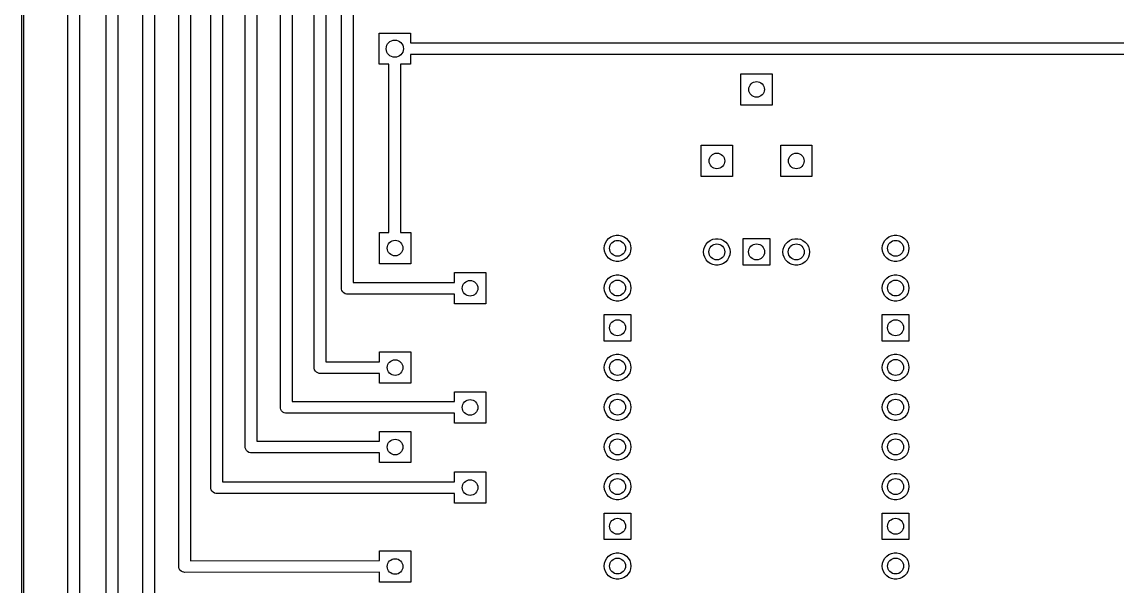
# Model space of a CAD drawing. Extents: x 12 to 499, y -206 to -17.
# Drawn here: x 11.9 to 82, y -168.2 to -132.1 of the extents above; entities that cross this region are included whole.
import ezdxf

# ---------------------------------------------------------------- set-up
doc = ezdxf.new("R2010")
doc.units = 0
doc.layers.add('BLACK', color=7, linetype='CONTINUOUS')

msp = doc.modelspace()

# ---------------------------------------------------------------- linework, layer by layer
at = {"layer": 'BLACK', "linetype": 'CONTINUOUS'}
for p, q in [((11.953806, -206.3), (11.95, -16.891)), ((12.046195, -16.940999), (12.049999, -206.253805)), ((14.884266, -179.626947), (14.881058, -36.6)), ((15.627859, -36.974952), (15.631049, -179.223264)), ((17.334266, -174.546947), (17.331058, -38.5044)), ((18.077859, -38.87931), (18.081049, -174.126133)), ((19.684266, -172.109384), (19.681058, -55.7256)), ((20.427861, -56.10056), (20.431047, -171.688578)), ((21.984266, -166.95865), (21.981068, -57.893813)), ((22.727862, -57.902805), (22.731047, -166.53781)), ((24.034266, -161.911313), (24.031058, -74.674)), ((24.777865, -75.048953), (24.781044, -161.49049)), ((26.234266, -159.306947), (26.231058, -76.579)), ((26.977866, -76.953914), (26.981043, -158.894548)), ((28.484266, -156.782308), (28.481058, -93.724)), ((29.227871, -94.098954), (29.231039, -156.361453)), ((30.644266, -154.233474), (30.641135, -113.8248)), ((31.387931, -113.8248), (31.391029, -153.812454)), ((32.388878, -149.162146), (32.38567, -114.68)), ((33.132501, -115.054962), (33.135635, -148.741234)), ((34.79356, -134.79), (34.79356, -132.79)), ((34.79356, -132.79), (36.79356, -132.79)), ((36.79356, -132.79), (36.79356, -133.417784)), ((36.79356, -133.417784), (43.686058, -133.415)), ((43.686058, -133.415), (43.734907, -133.418201)), ((43.734907, -133.418201), (91.94356, -133.415065)), ((43.63771, -134.161831), (36.79356, -134.164596)), ((36.79356, -134.164596), (36.79356, -134.79)), ((43.686058, -134.165), (43.63771, -134.161831)), ((91.94356, -134.16186), (43.686058, -134.165)), ((35.418811, -134.79), (34.79356, -134.79)), ((35.421505, -145.544174), (35.418811, -134.79)), ((36.79356, -134.79), (36.165615, -134.79)), ((36.165615, -134.79), (36.168309, -145.544174)), ((57.928, -137.398), (57.928, -135.398)), ((57.928, -135.398), (59.928, -135.398)), ((59.928, -135.398), (59.928, -137.398)), ((59.928, -137.398), (57.928, -137.398)), ((55.388, -141.97), (55.388, -139.97)), ((55.388, -139.97), (57.388, -139.97)), ((57.388, -139.97), (57.388, -141.97)), ((60.468, -141.97), (60.468, -139.97)), ((60.468, -139.97), (62.468, -139.97)), ((62.468, -139.97), (62.468, -141.97)), ((57.388, -141.97), (55.388, -141.97)), ((62.468, -141.97), (60.468, -141.97)), ((34.814, -147.544174), (34.814, -145.544174)), ((34.814, -145.544174), (35.421505, -145.544174)), ((36.168309, -145.544174), (36.814, -145.544174)), ((36.814, -145.544174), (36.814, -147.544174)), ((49.204633, -146.381275), (49.259544, -146.212274)), ((49.259544, -146.212274), (49.348394, -146.058383)), ((49.348394, -146.058383), (49.467297, -145.926327)), ((49.467297, -145.926327), (49.611058, -145.821878)), ((49.611058, -145.821878), (49.773394, -145.749602)), ((49.773394, -145.749602), (49.947209, -145.712656)), ((49.947209, -145.712656), (50.124907, -145.712656)), ((50.124907, -145.712656), (50.298722, -145.749602)), ((50.298722, -145.749602), (50.461058, -145.821878)), ((50.461058, -145.821878), (50.604819, -145.926327)), ((50.604819, -145.926327), (50.723722, -146.058383)), ((50.723722, -146.058383), (50.812572, -146.212274)), ((50.812572, -146.212274), (50.867483, -146.381275)), ((55.609544, -146.442274), (55.698394, -146.288383)), ((55.698394, -146.288383), (55.817297, -146.156327)), ((55.817297, -146.156327), (55.961058, -146.051878)), ((55.961058, -146.051878), (56.123394, -145.979602)), ((56.123394, -145.979602), (56.297209, -145.942656)), ((56.297209, -145.942656), (56.474907, -145.942656)), ((56.474907, -145.942656), (56.648722, -145.979602)), ((56.648722, -145.979602), (56.811058, -146.051878)), ((56.811058, -146.051878), (56.954819, -146.156327)), ((56.954819, -146.156327), (57.073722, -146.288383)), ((57.073722, -146.288383), (57.162572, -146.442274)), ((58.076058, -147.638), (58.076058, -145.938)), ((58.076058, -145.938), (59.776058, -145.938)), ((59.776058, -145.938), (59.776058, -147.638)), ((60.689544, -146.442274), (60.778394, -146.288383)), ((60.778394, -146.288383), (60.897297, -146.156327)), ((60.897297, -146.156327), (61.041058, -146.051878)), ((61.041058, -146.051878), (61.203394, -145.979602)), ((61.203394, -145.979602), (61.377209, -145.942656)), ((61.377209, -145.942656), (61.554907, -145.942656)), ((61.554907, -145.942656), (61.728722, -145.979602)), ((61.728722, -145.979602), (61.891058, -146.051878)), ((61.891058, -146.051878), (62.034819, -146.156327)), ((62.034819, -146.156327), (62.153722, -146.288383)), ((62.153722, -146.288383), (62.242572, -146.442274)), ((66.984633, -146.381275), (67.039544, -146.212274)), ((67.039544, -146.212274), (67.128394, -146.058383)), ((67.128394, -146.058383), (67.247297, -145.926327)), ((67.247297, -145.926327), (67.391058, -145.821878)), ((67.391058, -145.821878), (67.553394, -145.749602)), ((67.553394, -145.749602), (67.727209, -145.712656)), ((67.727209, -145.712656), (67.904907, -145.712656)), ((67.904907, -145.712656), (68.078722, -145.749602)), ((68.078722, -145.749602), (68.241058, -145.821878)), ((68.241058, -145.821878), (68.384819, -145.926327)), ((68.384819, -145.926327), (68.503722, -146.058383)), ((68.503722, -146.058383), (68.592572, -146.212274)), ((68.592572, -146.212274), (68.647483, -146.381275)), ((49.186058, -146.558), (49.204633, -146.381275)), ((49.204633, -146.734725), (49.186058, -146.558)), ((49.259544, -146.903726), (49.204633, -146.734725)), ((49.348394, -147.057617), (49.259544, -146.903726)), ((49.467297, -147.189673), (49.348394, -147.057617)), ((50.723722, -147.057617), (50.604819, -147.189673)), ((50.812572, -146.903726), (50.723722, -147.057617)), ((50.867483, -146.734725), (50.812572, -146.903726)), ((50.867483, -146.381275), (50.886058, -146.558)), ((50.886058, -146.558), (50.867483, -146.734725)), ((55.536058, -146.788), (55.554633, -146.611275)), ((55.554633, -146.964725), (55.536058, -146.788)), ((55.554633, -146.611275), (55.609544, -146.442274)), ((55.609544, -147.133726), (55.554633, -146.964725)), ((57.162572, -146.442274), (57.217483, -146.611275)), ((57.217483, -146.964725), (57.162572, -147.133726)), ((57.217483, -146.611275), (57.236058, -146.788)), ((57.236058, -146.788), (57.217483, -146.964725)), ((60.616058, -146.788), (60.634633, -146.611275)), ((60.634633, -146.964725), (60.616058, -146.788)), ((60.634633, -146.611275), (60.689544, -146.442274)), ((60.689544, -147.133726), (60.634633, -146.964725)), ((62.242572, -146.442274), (62.297483, -146.611275)), ((62.297483, -146.964725), (62.242572, -147.133726)), ((62.297483, -146.611275), (62.316058, -146.788)), ((62.316058, -146.788), (62.297483, -146.964725)), ((66.966058, -146.558), (66.984633, -146.381275)), ((66.984633, -146.734725), (66.966058, -146.558)), ((67.039544, -146.903726), (66.984633, -146.734725)), ((67.128394, -147.057617), (67.039544, -146.903726)), ((67.247297, -147.189673), (67.128394, -147.057617)), ((68.503722, -147.057617), (68.384819, -147.189673)), ((68.592572, -146.903726), (68.503722, -147.057617)), ((68.647483, -146.734725), (68.592572, -146.903726)), ((68.647483, -146.381275), (68.666058, -146.558)), ((68.666058, -146.558), (68.647483, -146.734725)), ((36.814, -147.544174), (34.814, -147.544174)), ((49.611058, -147.294122), (49.467297, -147.189673)), ((49.773394, -147.366398), (49.611058, -147.294122)), ((49.947209, -147.403344), (49.773394, -147.366398)), ((50.124907, -147.403344), (49.947209, -147.403344)), ((50.298722, -147.366398), (50.124907, -147.403344)), ((50.461058, -147.294122), (50.298722, -147.366398)), ((50.604819, -147.189673), (50.461058, -147.294122)), ((55.698394, -147.287617), (55.609544, -147.133726)), ((55.817297, -147.419673), (55.698394, -147.287617)), ((55.961058, -147.524122), (55.817297, -147.419673)), ((56.123394, -147.596398), (55.961058, -147.524122)), ((56.297209, -147.633344), (56.123394, -147.596398)), ((56.474907, -147.633344), (56.297209, -147.633344)), ((56.648722, -147.596398), (56.474907, -147.633344)), ((56.811058, -147.524122), (56.648722, -147.596398)), ((56.954819, -147.419673), (56.811058, -147.524122)), ((57.073722, -147.287617), (56.954819, -147.419673)), ((57.162572, -147.133726), (57.073722, -147.287617)), ((59.776058, -147.638), (58.076058, -147.638)), ((60.778394, -147.287617), (60.689544, -147.133726)), ((60.897297, -147.419673), (60.778394, -147.287617)), ((61.041058, -147.524122), (60.897297, -147.419673)), ((61.203394, -147.596398), (61.041058, -147.524122)), ((61.377209, -147.633344), (61.203394, -147.596398)), ((61.554907, -147.633344), (61.377209, -147.633344)), ((61.728722, -147.596398), (61.554907, -147.633344)), ((61.891058, -147.524122), (61.728722, -147.596398)), ((62.034819, -147.419673), (61.891058, -147.524122)), ((62.153722, -147.287617), (62.034819, -147.419673)), ((62.242572, -147.133726), (62.153722, -147.287617)), ((67.391058, -147.294122), (67.247297, -147.189673)), ((67.553394, -147.366398), (67.391058, -147.294122)), ((67.727209, -147.403344), (67.553394, -147.366398)), ((67.904907, -147.403344), (67.727209, -147.403344)), ((68.078722, -147.366398), (67.904907, -147.403344)), ((68.241058, -147.294122), (68.078722, -147.366398)), ((68.384819, -147.189673), (68.241058, -147.294122)), ((39.606316, -148.738605), (39.606316, -148.113199)), ((39.606316, -148.113199), (41.606316, -148.113199)), ((41.606316, -148.113199), (41.606316, -150.113199)), ((49.467297, -148.466327), (49.611058, -148.361878)), ((49.611058, -148.361878), (49.773394, -148.289602)), ((49.773394, -148.289602), (49.947209, -148.252656)), ((49.947209, -148.252656), (50.124907, -148.252656)), ((50.124907, -148.252656), (50.298722, -148.289602)), ((50.298722, -148.289602), (50.461058, -148.361878)), ((50.461058, -148.361878), (50.604819, -148.466327)), ((67.247297, -148.466327), (67.391058, -148.361878)), ((67.391058, -148.361878), (67.553394, -148.289602)), ((67.553394, -148.289602), (67.727209, -148.252656)), ((67.727209, -148.252656), (67.904907, -148.252656)), ((67.904907, -148.252656), (68.078722, -148.289602)), ((68.078722, -148.289602), (68.241058, -148.361878)), ((68.241058, -148.361878), (68.384819, -148.466327)), ((32.414215, -149.256705), (32.388878, -149.162146)), ((33.135635, -148.741234), (39.606316, -148.738605)), ((49.186058, -149.098), (49.204633, -148.921275)), ((49.204633, -149.274725), (49.186058, -149.098)), ((49.204633, -148.921275), (49.259544, -148.752274)), ((49.259544, -148.752274), (49.348394, -148.598383)), ((49.348394, -148.598383), (49.467297, -148.466327)), ((50.604819, -148.466327), (50.723722, -148.598383)), ((50.723722, -148.598383), (50.812572, -148.752274)), ((50.812572, -148.752274), (50.867483, -148.921275)), ((50.867483, -148.921275), (50.886058, -149.098)), ((50.886058, -149.098), (50.867483, -149.274725)), ((66.966058, -149.098), (66.984633, -148.921275)), ((66.984633, -149.274725), (66.966058, -149.098)), ((66.984633, -148.921275), (67.039544, -148.752274)), ((67.039544, -148.752274), (67.128394, -148.598383)), ((67.128394, -148.598383), (67.247297, -148.466327)), ((68.384819, -148.466327), (68.503722, -148.598383)), ((68.503722, -148.598383), (68.592572, -148.752274)), ((68.592572, -148.752274), (68.647483, -148.921275)), ((68.647483, -148.921275), (68.666058, -149.098)), ((68.666058, -149.098), (68.647483, -149.274725)), ((32.463162, -149.341485), (32.414215, -149.256705)), ((32.532384, -149.410707), (32.463162, -149.341485)), ((32.617164, -149.459654), (32.532384, -149.410707)), ((32.711723, -149.484991), (32.617164, -149.459654)), ((32.76067, -149.488199), (32.711723, -149.484991)), ((39.606316, -149.485417), (32.76067, -149.488199)), ((39.606316, -150.113199), (39.606316, -149.485417)), ((49.259544, -149.443726), (49.204633, -149.274725)), ((49.348394, -149.597617), (49.259544, -149.443726)), ((49.467297, -149.729673), (49.348394, -149.597617)), ((49.611058, -149.834122), (49.467297, -149.729673)), ((49.773394, -149.906398), (49.611058, -149.834122)), ((50.461058, -149.834122), (50.298722, -149.906398)), ((50.604819, -149.729673), (50.461058, -149.834122)), ((50.723722, -149.597617), (50.604819, -149.729673)), ((50.812572, -149.443726), (50.723722, -149.597617)), ((50.867483, -149.274725), (50.812572, -149.443726)), ((67.039544, -149.443726), (66.984633, -149.274725)), ((67.128394, -149.597617), (67.039544, -149.443726)), ((67.247297, -149.729673), (67.128394, -149.597617)), ((67.391058, -149.834122), (67.247297, -149.729673)), ((67.553394, -149.906398), (67.391058, -149.834122)), ((68.241058, -149.834122), (68.078722, -149.906398)), ((68.384819, -149.729673), (68.241058, -149.834122)), ((68.503722, -149.597617), (68.384819, -149.729673)), ((68.592572, -149.443726), (68.503722, -149.597617)), ((68.647483, -149.274725), (68.592572, -149.443726)), ((41.606316, -150.113199), (39.606316, -150.113199)), ((49.947209, -149.943344), (49.773394, -149.906398)), ((50.124907, -149.943344), (49.947209, -149.943344)), ((50.298722, -149.906398), (50.124907, -149.943344)), ((67.727209, -149.943344), (67.553394, -149.906398)), ((67.904907, -149.943344), (67.727209, -149.943344)), ((68.078722, -149.906398), (67.904907, -149.943344)), ((49.186058, -152.488), (49.186058, -150.788)), ((49.186058, -150.788), (50.886058, -150.788)), ((50.886058, -150.788), (50.886058, -152.488)), ((66.966058, -152.488), (66.966058, -150.788)), ((66.966058, -150.788), (68.666058, -150.788)), ((68.666058, -150.788), (68.666058, -152.488)), ((50.886058, -152.488), (49.186058, -152.488)), ((68.666058, -152.488), (66.966058, -152.488)), ((34.814, -153.810188), (34.814, -153.184527)), ((34.814, -153.184527), (36.814, -153.184527)), ((36.814, -153.184527), (36.814, -155.184527)), ((49.773394, -153.369602), (49.947209, -153.332656)), ((49.947209, -153.332656), (50.124907, -153.332656)), ((50.124907, -153.332656), (50.298722, -153.369602)), ((67.553394, -153.369602), (67.727209, -153.332656)), ((67.727209, -153.332656), (67.904907, -153.332656)), ((67.904907, -153.332656), (68.078722, -153.369602)), ((31.391029, -153.812454), (34.814, -153.810188)), ((49.186058, -154.178), (49.204633, -154.001275)), ((49.204633, -154.001275), (49.259544, -153.832274)), ((49.259544, -153.832274), (49.348394, -153.678383)), ((49.348394, -153.678383), (49.467297, -153.546327)), ((49.467297, -153.546327), (49.611058, -153.441878)), ((49.611058, -153.441878), (49.773394, -153.369602)), ((50.298722, -153.369602), (50.461058, -153.441878)), ((50.461058, -153.441878), (50.604819, -153.546327)), ((50.604819, -153.546327), (50.723722, -153.678383)), ((50.723722, -153.678383), (50.812572, -153.832274)), ((50.812572, -153.832274), (50.867483, -154.001275)), ((50.867483, -154.001275), (50.886058, -154.178)), ((66.966058, -154.178), (66.984633, -154.001275)), ((66.984633, -154.001275), (67.039544, -153.832274)), ((67.039544, -153.832274), (67.128394, -153.678383)), ((67.128394, -153.678383), (67.247297, -153.546327)), ((67.247297, -153.546327), (67.391058, -153.441878)), ((67.391058, -153.441878), (67.553394, -153.369602)), ((68.078722, -153.369602), (68.241058, -153.441878)), ((68.241058, -153.441878), (68.384819, -153.546327)), ((68.384819, -153.546327), (68.503722, -153.678383)), ((68.503722, -153.678383), (68.592572, -153.832274)), ((68.592572, -153.832274), (68.647483, -154.001275)), ((68.647483, -154.001275), (68.666058, -154.178)), ((30.669603, -154.328033), (30.644266, -154.233474)), ((30.71855, -154.412813), (30.669603, -154.328033)), ((30.787772, -154.482035), (30.71855, -154.412813)), ((30.872552, -154.530982), (30.787772, -154.482035)), ((30.967111, -154.556319), (30.872552, -154.530982)), ((31.016058, -154.559527), (30.967111, -154.556319)), ((34.814, -154.557013), (31.016058, -154.559527)), ((34.814, -155.184527), (34.814, -154.557013)), ((49.204633, -154.354725), (49.186058, -154.178)), ((49.259544, -154.523726), (49.204633, -154.354725)), ((49.348394, -154.677617), (49.259544, -154.523726)), ((49.467297, -154.809673), (49.348394, -154.677617)), ((50.723722, -154.677617), (50.604819, -154.809673)), ((50.812572, -154.523726), (50.723722, -154.677617)), ((50.867483, -154.354725), (50.812572, -154.523726)), ((50.886058, -154.178), (50.867483, -154.354725)), ((66.984633, -154.354725), (66.966058, -154.178)), ((67.039544, -154.523726), (66.984633, -154.354725)), ((67.128394, -154.677617), (67.039544, -154.523726)), ((67.247297, -154.809673), (67.128394, -154.677617)), ((68.503722, -154.677617), (68.384819, -154.809673)), ((68.592572, -154.523726), (68.503722, -154.677617)), ((68.647483, -154.354725), (68.592572, -154.523726)), ((68.666058, -154.178), (68.647483, -154.354725)), ((36.814, -155.184527), (34.814, -155.184527)), ((49.611058, -154.914122), (49.467297, -154.809673)), ((49.773394, -154.986398), (49.611058, -154.914122)), ((49.947209, -155.023344), (49.773394, -154.986398)), ((50.124907, -155.023344), (49.947209, -155.023344)), ((50.298722, -154.986398), (50.124907, -155.023344)), ((50.461058, -154.914122), (50.298722, -154.986398)), ((50.604819, -154.809673), (50.461058, -154.914122)), ((67.391058, -154.914122), (67.247297, -154.809673)), ((67.553394, -154.986398), (67.391058, -154.914122)), ((67.727209, -155.023344), (67.553394, -154.986398)), ((67.904907, -155.023344), (67.727209, -155.023344)), ((68.078722, -154.986398), (67.904907, -155.023344)), ((68.241058, -154.914122), (68.078722, -154.986398)), ((68.384819, -154.809673), (68.241058, -154.914122)), ((39.606316, -156.358632), (39.606316, -155.733361)), ((39.606316, -155.733361), (41.606316, -155.733361)), ((41.606316, -155.733361), (41.606316, -157.733361)), ((49.348394, -156.218383), (49.467297, -156.086327)), ((49.467297, -156.086327), (49.611058, -155.981878)), ((49.611058, -155.981878), (49.773394, -155.909602)), ((49.773394, -155.909602), (49.947209, -155.872656)), ((49.947209, -155.872656), (50.124907, -155.872656)), ((50.124907, -155.872656), (50.298722, -155.909602)), ((50.298722, -155.909602), (50.461058, -155.981878)), ((50.461058, -155.981878), (50.604819, -156.086327)), ((50.604819, -156.086327), (50.723722, -156.218383)), ((67.128394, -156.218383), (67.247297, -156.086327)), ((67.247297, -156.086327), (67.391058, -155.981878)), ((67.391058, -155.981878), (67.553394, -155.909602)), ((67.553394, -155.909602), (67.727209, -155.872656)), ((67.727209, -155.872656), (67.904907, -155.872656)), ((67.904907, -155.872656), (68.078722, -155.909602)), ((68.078722, -155.909602), (68.241058, -155.981878)), ((68.241058, -155.981878), (68.384819, -156.086327)), ((68.384819, -156.086327), (68.503722, -156.218383)), ((28.509603, -156.876867), (28.484266, -156.782308)), ((29.231039, -156.361453), (39.606316, -156.358632)), ((49.186058, -156.718), (49.204633, -156.541275)), ((49.204633, -156.894725), (49.186058, -156.718)), ((49.204633, -156.541275), (49.259544, -156.372274)), ((49.259544, -156.372274), (49.348394, -156.218383)), ((50.723722, -156.218383), (50.812572, -156.372274)), ((50.812572, -156.372274), (50.867483, -156.541275)), ((50.867483, -156.541275), (50.886058, -156.718)), ((50.886058, -156.718), (50.867483, -156.894725)), ((66.966058, -156.718), (66.984633, -156.541275)), ((66.984633, -156.894725), (66.966058, -156.718)), ((66.984633, -156.541275), (67.039544, -156.372274)), ((67.039544, -156.372274), (67.128394, -156.218383)), ((68.503722, -156.218383), (68.592572, -156.372274)), ((68.592572, -156.372274), (68.647483, -156.541275)), ((68.647483, -156.541275), (68.666058, -156.718)), ((68.666058, -156.718), (68.647483, -156.894725)), ((28.55855, -156.961647), (28.509603, -156.876867)), ((28.627772, -157.030869), (28.55855, -156.961647)), ((28.712552, -157.079816), (28.627772, -157.030869)), ((28.807111, -157.105153), (28.712552, -157.079816)), ((28.856058, -157.108361), (28.807111, -157.105153)), ((39.606316, -157.105438), (28.856058, -157.108361)), ((39.606316, -157.733361), (39.606316, -157.105438)), ((49.259544, -157.063726), (49.204633, -156.894725)), ((49.348394, -157.217617), (49.259544, -157.063726)), ((49.467297, -157.349673), (49.348394, -157.217617)), ((49.611058, -157.454122), (49.467297, -157.349673)), ((49.773394, -157.526398), (49.611058, -157.454122)), ((49.947209, -157.563344), (49.773394, -157.526398)), ((50.124907, -157.563344), (49.947209, -157.563344)), ((50.298722, -157.526398), (50.124907, -157.563344)), ((50.461058, -157.454122), (50.298722, -157.526398)), ((50.604819, -157.349673), (50.461058, -157.454122)), ((50.723722, -157.217617), (50.604819, -157.349673)), ((50.812572, -157.063726), (50.723722, -157.217617)), ((50.867483, -156.894725), (50.812572, -157.063726)), ((67.039544, -157.063726), (66.984633, -156.894725)), ((67.128394, -157.217617), (67.039544, -157.063726)), ((67.247297, -157.349673), (67.128394, -157.217617)), ((67.391058, -157.454122), (67.247297, -157.349673)), ((67.553394, -157.526398), (67.391058, -157.454122)), ((67.727209, -157.563344), (67.553394, -157.526398)), ((67.904907, -157.563344), (67.727209, -157.563344)), ((68.078722, -157.526398), (67.904907, -157.563344)), ((68.241058, -157.454122), (68.078722, -157.526398)), ((68.384819, -157.349673), (68.241058, -157.454122)), ((68.503722, -157.217617), (68.384819, -157.349673)), ((68.592572, -157.063726), (68.503722, -157.217617)), ((68.647483, -156.894725), (68.592572, -157.063726)), ((41.606316, -157.733361), (39.606316, -157.733361)), ((26.981043, -158.894548), (34.814, -158.891833)), ((34.814, -158.891833), (34.814, -158.266487)), ((34.814, -158.266487), (36.814, -158.266487)), ((36.814, -158.266487), (36.814, -160.266487)), ((49.204633, -159.081275), (49.259544, -158.912274)), ((49.259544, -158.912274), (49.348394, -158.758383)), ((49.348394, -158.758383), (49.467297, -158.626327)), ((49.467297, -158.626327), (49.611058, -158.521878)), ((49.611058, -158.521878), (49.773394, -158.449602)), ((49.773394, -158.449602), (49.947209, -158.412656)), ((49.947209, -158.412656), (50.124907, -158.412656)), ((50.124907, -158.412656), (50.298722, -158.449602)), ((50.298722, -158.449602), (50.461058, -158.521878)), ((50.461058, -158.521878), (50.604819, -158.626327)), ((50.604819, -158.626327), (50.723722, -158.758383)), ((50.723722, -158.758383), (50.812572, -158.912274)), ((50.812572, -158.912274), (50.867483, -159.081275)), ((66.984633, -159.081275), (67.039544, -158.912274)), ((67.039544, -158.912274), (67.128394, -158.758383)), ((67.128394, -158.758383), (67.247297, -158.626327)), ((67.247297, -158.626327), (67.391058, -158.521878)), ((67.391058, -158.521878), (67.553394, -158.449602)), ((67.553394, -158.449602), (67.727209, -158.412656)), ((67.727209, -158.412656), (67.904907, -158.412656)), ((67.904907, -158.412656), (68.078722, -158.449602)), ((68.078722, -158.449602), (68.241058, -158.521878)), ((68.241058, -158.521878), (68.384819, -158.626327)), ((68.384819, -158.626327), (68.503722, -158.758383)), ((68.503722, -158.758383), (68.592572, -158.912274)), ((68.592572, -158.912274), (68.647483, -159.081275)), ((26.234266, -159.315434), (26.234266, -159.306947)), ((26.259603, -159.409993), (26.234266, -159.315434)), ((26.30855, -159.494773), (26.259603, -159.409993)), ((26.377772, -159.563995), (26.30855, -159.494773)), ((26.462552, -159.612942), (26.377772, -159.563995)), ((26.557111, -159.638279), (26.462552, -159.612942)), ((26.606058, -159.641487), (26.557111, -159.638279)), ((34.814, -159.638642), (26.606058, -159.641487)), ((34.814, -160.266487), (34.814, -159.638642)), ((49.186058, -159.258), (49.204633, -159.081275)), ((49.204633, -159.434725), (49.186058, -159.258)), ((49.259544, -159.603726), (49.204633, -159.434725)), ((49.348394, -159.757617), (49.259544, -159.603726)), ((50.812572, -159.603726), (50.723722, -159.757617)), ((50.867483, -159.434725), (50.812572, -159.603726)), ((50.867483, -159.081275), (50.886058, -159.258)), ((50.886058, -159.258), (50.867483, -159.434725)), ((66.966058, -159.258), (66.984633, -159.081275)), ((66.984633, -159.434725), (66.966058, -159.258)), ((67.039544, -159.603726), (66.984633, -159.434725)), ((67.128394, -159.757617), (67.039544, -159.603726)), ((68.592572, -159.603726), (68.503722, -159.757617)), ((68.647483, -159.434725), (68.592572, -159.603726)), ((68.647483, -159.081275), (68.666058, -159.258)), ((68.666058, -159.258), (68.647483, -159.434725)), ((36.814, -160.266487), (34.814, -160.266487)), ((49.467297, -159.889673), (49.348394, -159.757617)), ((49.611058, -159.994122), (49.467297, -159.889673)), ((49.773394, -160.066398), (49.611058, -159.994122)), ((49.947209, -160.103344), (49.773394, -160.066398)), ((50.124907, -160.103344), (49.947209, -160.103344)), ((50.298722, -160.066398), (50.124907, -160.103344)), ((50.461058, -159.994122), (50.298722, -160.066398)), ((50.604819, -159.889673), (50.461058, -159.994122)), ((50.723722, -159.757617), (50.604819, -159.889673)), ((67.247297, -159.889673), (67.128394, -159.757617)), ((67.391058, -159.994122), (67.247297, -159.889673)), ((67.553394, -160.066398), (67.391058, -159.994122)), ((67.727209, -160.103344), (67.553394, -160.066398)), ((67.904907, -160.103344), (67.727209, -160.103344)), ((68.078722, -160.066398), (67.904907, -160.103344)), ((68.241058, -159.994122), (68.078722, -160.066398)), ((68.384819, -159.889673), (68.241058, -159.994122)), ((68.503722, -159.757617), (68.384819, -159.889673)), ((39.606316, -161.487563), (39.606316, -160.862366)), ((39.606316, -160.862366), (41.606316, -160.862366)), ((41.606316, -160.862366), (41.606316, -162.862366)), ((49.467297, -161.166327), (49.611058, -161.061878)), ((49.611058, -161.061878), (49.773394, -160.989602)), ((49.773394, -160.989602), (49.947209, -160.952656)), ((49.947209, -160.952656), (50.124907, -160.952656)), ((50.124907, -160.952656), (50.298722, -160.989602)), ((50.298722, -160.989602), (50.461058, -161.061878)), ((50.461058, -161.061878), (50.604819, -161.166327)), ((67.247297, -161.166327), (67.391058, -161.061878)), ((67.391058, -161.061878), (67.553394, -160.989602)), ((67.553394, -160.989602), (67.727209, -160.952656)), ((67.727209, -160.952656), (67.904907, -160.952656)), ((67.904907, -160.952656), (68.078722, -160.989602)), ((68.078722, -160.989602), (68.241058, -161.061878)), ((68.241058, -161.061878), (68.384819, -161.166327)), ((24.781044, -161.49049), (39.606316, -161.487563)), ((49.186058, -161.798), (49.204633, -161.621275)), ((49.204633, -161.621275), (49.259544, -161.452274)), ((49.259544, -161.452274), (49.348394, -161.298383)), ((49.348394, -161.298383), (49.467297, -161.166327)), ((50.604819, -161.166327), (50.723722, -161.298383)), ((50.723722, -161.298383), (50.812572, -161.452274)), ((50.812572, -161.452274), (50.867483, -161.621275)), ((50.867483, -161.621275), (50.886058, -161.798)), ((66.966058, -161.798), (66.984633, -161.621275)), ((66.984633, -161.621275), (67.039544, -161.452274)), ((67.039544, -161.452274), (67.128394, -161.298383)), ((67.128394, -161.298383), (67.247297, -161.166327)), ((68.384819, -161.166327), (68.503722, -161.298383)), ((68.503722, -161.298383), (68.592572, -161.452274)), ((68.592572, -161.452274), (68.647483, -161.621275)), ((68.647483, -161.621275), (68.666058, -161.798)), ((24.059603, -162.005872), (24.034266, -161.911313)), ((24.10855, -162.090652), (24.059603, -162.005872)), ((24.177772, -162.159874), (24.10855, -162.090652)), ((24.262552, -162.208821), (24.177772, -162.159874)), ((24.357111, -162.234158), (24.262552, -162.208821)), ((24.406058, -162.237366), (24.357111, -162.234158)), ((39.606316, -162.234365), (24.406058, -162.237366)), ((39.606316, -162.862366), (39.606316, -162.234365)), ((49.204633, -161.974725), (49.186058, -161.798)), ((49.259544, -162.143726), (49.204633, -161.974725)), ((49.348394, -162.297617), (49.259544, -162.143726)), ((49.467297, -162.429673), (49.348394, -162.297617)), ((49.611058, -162.534122), (49.467297, -162.429673)), ((50.604819, -162.429673), (50.461058, -162.534122)), ((50.723722, -162.297617), (50.604819, -162.429673)), ((50.812572, -162.143726), (50.723722, -162.297617)), ((50.867483, -161.974725), (50.812572, -162.143726)), ((50.886058, -161.798), (50.867483, -161.974725)), ((66.984633, -161.974725), (66.966058, -161.798)), ((67.039544, -162.143726), (66.984633, -161.974725)), ((67.128394, -162.297617), (67.039544, -162.143726)), ((67.247297, -162.429673), (67.128394, -162.297617)), ((67.391058, -162.534122), (67.247297, -162.429673)), ((68.384819, -162.429673), (68.241058, -162.534122)), ((68.503722, -162.297617), (68.384819, -162.429673)), ((68.592572, -162.143726), (68.503722, -162.297617)), ((68.647483, -161.974725), (68.592572, -162.143726)), ((68.666058, -161.798), (68.647483, -161.974725)), ((41.606316, -162.862366), (39.606316, -162.862366)), ((49.773394, -162.606398), (49.611058, -162.534122)), ((49.947209, -162.643344), (49.773394, -162.606398)), ((50.124907, -162.643344), (49.947209, -162.643344)), ((50.298722, -162.606398), (50.124907, -162.643344)), ((50.461058, -162.534122), (50.298722, -162.606398)), ((67.553394, -162.606398), (67.391058, -162.534122)), ((67.727209, -162.643344), (67.553394, -162.606398)), ((67.904907, -162.643344), (67.727209, -162.643344)), ((68.078722, -162.606398), (67.904907, -162.643344)), ((68.241058, -162.534122), (68.078722, -162.606398)), ((49.186058, -165.188), (49.186058, -163.488)), ((49.186058, -163.488), (50.886058, -163.488)), ((50.886058, -163.488), (50.886058, -165.188)), ((66.966058, -165.188), (66.966058, -163.488)), ((66.966058, -163.488), (68.666058, -163.488)), ((68.666058, -163.488), (68.666058, -165.188)), ((50.886058, -165.188), (49.186058, -165.188)), ((68.666058, -165.188), (66.966058, -165.188)), ((34.814, -166.53494), (34.814, -165.909703)), ((34.814, -165.909703), (36.814, -165.909703)), ((36.814, -165.909703), (36.814, -167.909703)), ((22.731047, -166.53781), (34.814, -166.53494)), ((49.204633, -166.701275), (49.259544, -166.532274)), ((49.259544, -166.532274), (49.348394, -166.378383)), ((49.348394, -166.378383), (49.467297, -166.246327)), ((49.467297, -166.246327), (49.611058, -166.141878)), ((49.611058, -166.141878), (49.773394, -166.069602)), ((49.773394, -166.069602), (49.947209, -166.032656)), ((49.947209, -166.032656), (50.124907, -166.032656)), ((50.124907, -166.032656), (50.298722, -166.069602)), ((50.298722, -166.069602), (50.461058, -166.141878)), ((50.461058, -166.141878), (50.604819, -166.246327)), ((50.604819, -166.246327), (50.723722, -166.378383)), ((50.723722, -166.378383), (50.812572, -166.532274)), ((50.812572, -166.532274), (50.867483, -166.701275)), ((66.984633, -166.701275), (67.039544, -166.532274)), ((67.039544, -166.532274), (67.128394, -166.378383)), ((67.128394, -166.378383), (67.247297, -166.246327)), ((67.247297, -166.246327), (67.391058, -166.141878)), ((67.391058, -166.141878), (67.553394, -166.069602)), ((67.553394, -166.069602), (67.727209, -166.032656)), ((67.727209, -166.032656), (67.904907, -166.032656)), ((67.904907, -166.032656), (68.078722, -166.069602)), ((68.078722, -166.069602), (68.241058, -166.141878)), ((68.241058, -166.141878), (68.384819, -166.246327)), ((68.384819, -166.246327), (68.503722, -166.378383)), ((68.503722, -166.378383), (68.592572, -166.532274)), ((68.592572, -166.532274), (68.647483, -166.701275)), ((22.009603, -167.053209), (21.984266, -166.95865)), ((22.05855, -167.137989), (22.009603, -167.053209)), ((22.127772, -167.207211), (22.05855, -167.137989)), ((22.212552, -167.256158), (22.127772, -167.207211)), ((22.307111, -167.281495), (22.212552, -167.256158)), ((22.356058, -167.284703), (22.307111, -167.281495)), ((34.814, -167.281744), (22.356058, -167.284703)), ((34.814, -167.909703), (34.814, -167.281744)), ((49.186058, -166.878), (49.204633, -166.701275)), ((49.204633, -167.054725), (49.186058, -166.878)), ((49.259544, -167.223726), (49.204633, -167.054725)), ((49.348394, -167.377617), (49.259544, -167.223726)), ((50.812572, -167.223726), (50.723722, -167.377617)), ((50.867483, -167.054725), (50.812572, -167.223726)), ((50.867483, -166.701275), (50.886058, -166.878)), ((50.886058, -166.878), (50.867483, -167.054725)), ((66.966058, -166.878), (66.984633, -166.701275)), ((66.984633, -167.054725), (66.966058, -166.878)), ((67.039544, -167.223726), (66.984633, -167.054725)), ((67.128394, -167.377617), (67.039544, -167.223726)), ((68.592572, -167.223726), (68.503722, -167.377617)), ((68.647483, -167.054725), (68.592572, -167.223726)), ((68.647483, -166.701275), (68.666058, -166.878)), ((68.666058, -166.878), (68.647483, -167.054725)), ((36.814, -167.909703), (34.814, -167.909703)), ((49.467297, -167.509673), (49.348394, -167.377617)), ((49.611058, -167.614122), (49.467297, -167.509673)), ((49.773394, -167.686398), (49.611058, -167.614122)), ((49.947209, -167.723344), (49.773394, -167.686398)), ((50.124907, -167.723344), (49.947209, -167.723344)), ((50.298722, -167.686398), (50.124907, -167.723344)), ((50.461058, -167.614122), (50.298722, -167.686398)), ((50.604819, -167.509673), (50.461058, -167.614122)), ((50.723722, -167.377617), (50.604819, -167.509673)), ((67.247297, -167.509673), (67.128394, -167.377617)), ((67.391058, -167.614122), (67.247297, -167.509673)), ((67.553394, -167.686398), (67.391058, -167.614122)), ((67.727209, -167.723344), (67.553394, -167.686398)), ((67.904907, -167.723344), (67.727209, -167.723344)), ((68.078722, -167.686398), (67.904907, -167.723344)), ((68.241058, -167.614122), (68.078722, -167.686398)), ((68.384819, -167.509673), (68.241058, -167.614122)), ((68.503722, -167.377617), (68.384819, -167.509673))]:
    msp.add_line(p, q, dxfattribs=at)
at = {"layer": 'BLACK'}
for centre, radius in [((35.79356, -133.79), 0.55), ((58.928, -136.398), 0.5), ((56.388, -140.97), 0.5), ((61.468, -140.97), 0.5), ((35.814, -146.544174), 0.5), ((50.036058, -146.558), 0.51), ((56.386058, -146.788), 0.51), ((58.926058, -146.788), 0.51), ((61.466058, -146.788), 0.51), ((67.816058, -146.558), 0.51), ((40.606316, -149.113199), 0.5), ((50.036058, -149.098), 0.51), ((67.816058, -149.098), 0.51), ((50.036058, -151.638), 0.51), ((67.816058, -151.638), 0.51), ((35.814, -154.184527), 0.5), ((50.036058, -154.178), 0.51), ((67.816058, -154.178), 0.51), ((40.606316, -156.733361), 0.5), ((50.036058, -156.718), 0.51), ((67.816058, -156.718), 0.51), ((35.814, -159.266487), 0.5), ((50.036058, -159.258), 0.51), ((67.816058, -159.258), 0.51), ((40.606316, -161.862366), 0.5), ((50.036058, -161.798), 0.51), ((67.816058, -161.798), 0.51), ((50.036058, -164.338), 0.51), ((67.816058, -164.338), 0.51), ((35.814, -166.909703), 0.5), ((50.036058, -166.878), 0.51), ((67.816058, -166.878), 0.51)]:
    msp.add_circle(centre, radius, dxfattribs=at)

doc.saveas('drawing.dxf')
